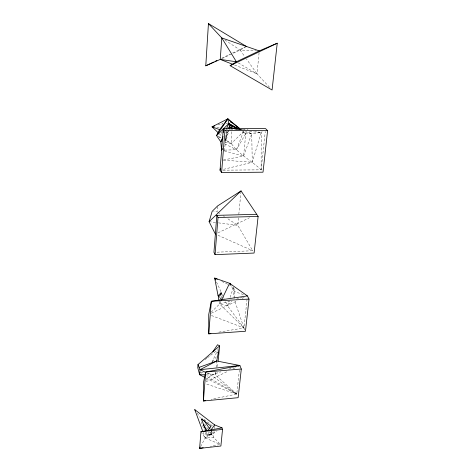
<?xml version="1.0" encoding="UTF-8"?>
<svg xmlns="http://www.w3.org/2000/svg" width="472" height="472" viewBox="0 0 472 472"><rect width="100%" height="100%" fill="white"/><g stroke="black" fill="none" stroke-linecap="round" stroke-linejoin="round"><path stroke-width="0.35" stroke-dasharray="2.36 1.77" d="M231.327 131.765L231.304 143.512C238.962 154.692 251.576 160.568 261.122 169.826L261.877 170.77M222.979 170.185L261.122 169.826L261.199 132.502L262.302 131.535M217.574 206.565L217.167 211.798L213.574 211.497M221.061 300.062L220.566 298.575L220.819 295.661M221.185 298.634L221.433 295.773M205.226 432.529L206.234 435.231L210.152 434.936L210.406 432.022M210.73 428.381L210.919 426.198L212.607 426.051L203.072 418.682M215.71 372.266L215.462 375.087L236.755 394.067L237.215 395.276M216.147 367.328L216.707 360.98M214.076 431.467L213.539 437.296L220.394 444.471L210.364 446.37M214.341 428.552L214.607 425.638M211.22 431.036L212.046 432.252L211.828 434.576L210.152 434.936L208.117 431.927M238.466 217.987L237.77 225.303L252.738 250.756L214.672 252.272M238.82 214.329L240.98 191.65M234.147 298.109L234.773 291.708L233.687 287.66M269.559 87.308L257.004 73.85L259.128 52.327M239.381 369.912L236.755 394.067L211.202 399.365M244.856 329.94L243.941 327.952L247.18 298.103M261.122 169.826L265.288 131.517M224.2 150.751L227.327 131.328M215.999 372.29L215.462 375.087L206.441 373.21M217.067 366.691L217.875 362.49M229.333 129.175L226.112 140.29L231.304 143.512L243.511 131.611L245.782 133.576L251.723 133.67L261.199 132.502L252.266 162.262L222.843 169.519M225.303 137.6L227.144 131.293M218.802 332.158L243.941 327.952L227.48 305.767L229.044 300.9M230.159 297.419L233.504 286.988L234.041 298.121M228.501 130.248L224.702 141.27L228.094 131.576M243.511 131.611L236.401 149.736L224.43 150.131M211.946 362.201L216.955 351.605L217.421 352.844M220.89 301.413L219.651 303.998L211.332 311.974M200.606 446.559L205.208 437.981L209.515 432.039M225.846 133.01L227.286 130.478M210.152 434.936L212.046 432.252M221.834 124.496L222.701 123.31L218.035 124.85M212.388 361.664L216.359 356.85M219.114 301.213L219.651 303.998L227.48 305.767L232.047 300.959M205.804 380.55L211.19 375.057L220.979 371.8M205.143 359.576L206.872 358.23M207.45 357.782L217.84 349.722M200.948 431.697L205.208 437.981L217.043 430.877M222.235 58.475L240.112 50.044L246.402 46.457M206.01 381.777L227.911 371.257M233.221 368.709L236.537 367.116M217.993 232.838L249.493 217.769M211.356 313.213L236.926 300.947M242.177 298.434L244.142 297.49M221.504 58.316L230.023 54.262M232.643 53.011L245.092 47.082M228.666 369.24L233.563 367.611M230.065 300.971L219.651 303.998L243.941 327.952L234.779 300.9M236.313 299.154L242.561 297.336M225.911 123.522L231.351 122.224M223.415 159.967L243.587 156.079L251.723 133.67L246.331 131.611M203.172 432.452L205.208 437.981L213.539 437.296L209.869 431.886M230.483 129.794L248.042 129.21M206.14 374.904L211.19 375.057L236.755 394.067L206.14 383.966M224.861 39.961L240.112 50.044L256.32 50.764M223.415 160.155L252.266 162.262L251.723 133.67L244.095 131.529M249.499 131.594L261.199 132.502L255.44 131.582M209.102 221.687L215.551 222.501M218.418 222.861L237.77 225.303L226.861 218.152M216.831 127.54L220.253 128.042M225.008 142.514L231.304 143.512L225.539 140.426M240.331 129.163L244.649 129.853M200.889 372.054L203.668 372.632M224.448 150.975L243.587 156.079L245.782 133.576L242.649 131.723M235.776 129.186L237.858 129.776M243.428 294.587L234.773 291.708L231.062 285.702M225.74 129.234L227.557 129.888M240.272 129.293L241.617 129.806M211.438 315.508L243.941 327.952M234.543 65.03L257.004 73.85L246.449 58.971M205.208 437.981L220.394 444.471M218.04 235.286L252.738 250.756M221.816 281.442L228.961 284.828M229.61 285.141L231.557 286.062M206.594 372.845L211.19 375.057M218.483 136.561L221.026 137.806M224.707 143.824L236.401 149.736L245.782 133.576L241.876 131.54M237.322 129.163L238.625 129.841M206.164 378.101L236.755 394.067L206.4 376.107M218.495 136.656L221.055 138.025M239.05 129.157L240.325 129.859M238.272 62.882L257.004 73.85M238.26 129.121L239.51 129.865M199.444 371.995L203.237 374.237M217.769 212.193L220.802 214.182M223.227 215.769L224.436 216.565M219.332 133.812L221.94 136.302M219.321 297.201L220.566 298.575M240.112 50.044L244.762 56.587M197.219 413.254L200.482 418.062M204.559 424.068L207.827 428.877M221.126 132.125L221.893 133.381M225.345 139.034L226.112 140.29L225.398 137.458M216.506 282.014L221.079 291.908M222.3 294.552L223.215 296.528M223.516 297.189L224.129 298.51M225.651 301.809L227.48 305.767M201.196 421.702L204.217 429.821M216.955 351.605L217.197 352.95M206.476 432.317L206.234 435.231L211.828 434.576L212.158 430.936L209.391 434.759L206.476 432.317"/><path stroke-width="0.71" d="M223.238 132.691L223.321 128.366L265.6 128.626L267.589 130.685L263.01 172.191L221.586 172.616L220.04 170.209L223.321 128.366L224.949 130.461L221.586 172.616M208.441 23.6L221.805 37.949L236.401 61.785L230.112 65.667L272.073 90.005L277.229 43.218L259.27 50.893L236.401 61.785L220.247 59.413L205.78 65.809L208.441 23.6L246.402 46.457M212.825 351.77L217.557 344.743L219.645 345.887L197.992 364.567L200.028 369.682L199.656 374.703L204.86 377.423M256.709 214.312L216.843 215.356L213.94 252.302L215.055 254.65L254.095 253.057L258.131 216.436L241.05 190.918L217.627 205.91L212.14 211.379L209.102 221.687L215.368 234.094M222.029 427.886L200.948 431.697L199.615 448.4L220.884 446.016L222.536 429.408L222.029 427.886L214.672 424.906L194.771 409.643L202.919 431.756M215.055 254.65L218.011 217.521L216.843 215.356M220.884 294.935L221.073 292.752L218.082 295.826L218.908 296.74M241.304 369.016L238.148 397.689L203.397 400.982L203.355 383.052L205.703 372.013L239.859 365.517L241.304 369.016L205.703 372.013L203.397 400.982L205.521 400.539M249.021 299.071L245.469 331.267L208.742 333.846L208.73 314.47L211.338 301.26L247.422 295.92L249.021 299.071L211.338 301.26L208.742 333.846L210.895 333.48M218.141 361.092L219.645 345.887L216.707 360.98L200.028 369.682L205.94 372.526M220.04 170.209L220.572 168.191M222.023 148.822L221.61 150.22L220.807 141.854L216.577 135.629L219.592 129.617L227.852 118.855L239.599 128.425M228.979 128.874L230.165 125.428L228.855 123.558L227.852 118.855L212.034 126.832L218.288 132.815M201.851 419.974L202.287 418.823M197.992 364.567L197.762 367.706L199.656 374.703L205.42 374.88M223.108 136.626L220.807 141.854L222.967 138.06M226.554 128.785L228.855 123.558L237.776 128.461M221.51 300.115L229.575 283.294L214.677 278.055L218.082 295.826M200.275 447.173L199.615 448.4L203.196 447.721M228.365 128.585L230.165 125.428L238.248 128.52M207.692 430.647L210.919 426.198L201.42 418.823L205.975 430.966M210.801 430.252L214.672 424.906M228.743 128.419L230.165 125.428L232.767 126.785M209.102 221.687L241.05 190.918M238.531 366.154L239.859 365.517L216.707 360.98L199.125 367.363M205.78 65.809L213.639 62.062M214.955 61.437L216.919 60.499M230.112 65.667L277.229 43.218M214.701 125.953L212.034 126.832L219.592 129.617M200.948 431.697L222.536 429.408M200.028 369.682L239.859 365.517M218.011 217.521L258.131 216.436M224.949 130.461L267.589 130.685M236.732 128.585L229.54 127.434L232.312 128.213M259.27 50.893L221.805 37.949L220.247 59.413L233.18 64.493M217.273 279.282L214.677 278.055L215.592 280.032M237.634 128.75L228.855 123.558L216.577 135.629L227.852 118.855L231.351 122.224L239.457 128.484M230.318 284.498L229.575 283.294L247.422 295.92M229.575 283.294L230.554 284.221M203.751 420.074L209.562 428.6M194.771 409.643L195.585 410.846M203.231 424.712L207.302 430.724M221.073 292.752L221.622 293.625L218.312 297.024L218.978 300.511M222.088 148.845L221.61 150.22L222.094 148.839"/></g></svg>
